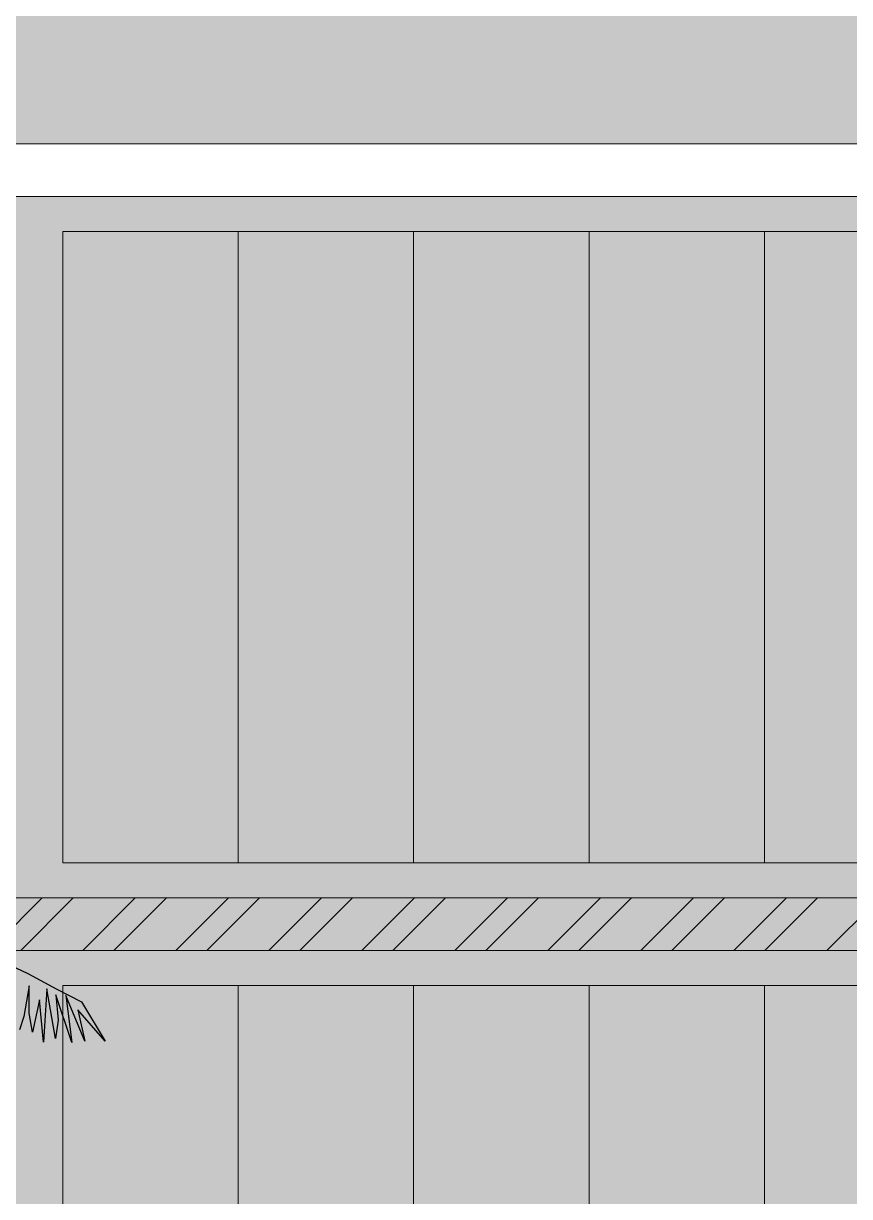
# Model space of a CAD drawing. Header units: inches. Extents: x 17 to 458, y 103 to 566.
# Drawn here: x 21.95 to 26.66, y 240.47 to 247.16 of the extents above; entities that cross this region are included whole.
import ezdxf

# ---------------------------------------------------------------- set-up
doc = ezdxf.new("R2010")
doc.units = ezdxf.units.IN
doc.header["$MEASUREMENT"] = 0
for name, color, linetype in [('PLANT', 100, 'Continuous'), ('TILE', 12, 'Continuous'), ('TREE', 94, 'Continuous')]:
    doc.layers.add(name, color=color, linetype=linetype)

# ---------------------------------------------------------------- blocks, each defined once
blk = doc.blocks.new('A$C6227582D')
at = {"layer": 'TREE'}
for p, q in [((0.8617, 4.6685), (0.4416, 4.4683)), ((0.4416, 4.4683), (0.2762, 4.3792)), ((0.2762, 4.3792), (0.1366, 4.308)), ((0.2835, 4.0981), (0.3326, 4.3815)), ((0.3326, 4.3815), (0.3529, 4.0776)), ((0.4347, 4.242), (0.4347, 4.3987)), ((0.4347, 4.3987), (0.4637, 4.2233)), ((0.1366, 4.308), (0, 4.0835)), ((0.1169, 4.0836), (0.225, 4.3438)), ((0.1917, 4.076), (0.2826, 4.3466)), ((0.225, 4.3438), (0.1917, 4.076)), ((0.2826, 4.3466), (0.268, 4.2036)), ((0.3529, 4.0776), (0.3757, 4.3184)), ((0.3757, 4.3184), (0.4143, 4.1339)), ((0, 4.0835), (0.1567, 4.2617)), ((0.1567, 4.2617), (0.1169, 4.0836)), ((0.4143, 4.1339), (0.4347, 4.242)), ((0.4637, 4.2233), (0.4891, 4.1476)), ((0.268, 4.2036), (0.2835, 4.0981))]:
    blk.add_line(p, q, dxfattribs=at)
blk = doc.blocks.new('A$C0C57033E')
at = {"layer": 'PLANT'}
blk.add_blockref('A$C6227582D', (0, 0), dxfattribs=at)
blk = doc.blocks.new('A$C43726D92')
at = {"layer": 'PLANT', "xscale": -1}
blk.add_blockref('A$C0C57033E', (5.664, 0), dxfattribs=at)

msp = doc.modelspace()

# ---------------------------------------------------------------- hatches: boundary and pattern name
at = {"lineweight": 0, "true_color": 0xcd6928}
h = msp.add_hatch(color=32, dxfattribs=at)
h.dxf.hatch_style = 1
h.paths.add_polyline_path([(21.37465, 247.67185), (21.37465, 246.47185), (53.37465, 246.47185), (53.37465, 247.67185)])
at = {"lineweight": 0, "true_color": 0xfeeab9}
h = msp.add_hatch(color=254, dxfattribs=at)
h.dxf.hatch_style = 1
h.paths.add_polyline_path([(21.37465, 246.17185), (21.37465, 242.17185), (53.37465, 242.17185), (53.37465, 246.17185)])
h.paths.add_polyline_path([(51.17465, 242.37185), (22.17465, 242.37185), (22.17465, 245.97185), (51.17465, 245.97185)], flags=16)
h.paths.add_polyline_path([(53.37465, 241.87185), (21.37465, 241.87185), (21.37465, 237.87185), (53.37465, 237.87185)])
h.paths.add_polyline_path([(51.17465, 238.07185), (22.17465, 238.07185), (22.17465, 241.67185), (51.17465, 241.67185)], flags=16)
at = {"lineweight": 0}
h = msp.add_hatch(color=6, dxfattribs=at)
h.dxf.hatch_style = 1
h.set_gradient(color1=(173, 221, 247))
h.paths.add_polyline_path([(23.17465, 245.97185), (22.17465, 245.97185), (22.17465, 242.37185), (23.17465, 242.37185)])
h.paths.add_polyline_path([(24.17465, 245.97185), (23.17465, 245.97185), (23.17465, 242.37185), (24.17465, 242.37185)])
h.paths.add_polyline_path([(25.17465, 245.97185), (24.17465, 245.97185), (24.17465, 242.37185), (25.17465, 242.37185)])
h.paths.add_polyline_path([(26.17465, 245.97185), (25.17465, 245.97185), (25.17465, 242.37185), (26.17465, 242.37185)])
h.paths.add_polyline_path([(27.17465, 245.97185), (26.17465, 245.97185), (26.17465, 242.37185), (27.17465, 242.37185)])
h.paths.add_polyline_path([(28.17465, 245.97185), (27.17465, 245.97185), (27.17465, 242.37185), (28.17465, 242.37185)])
h.paths.add_polyline_path([(29.17465, 245.97185), (28.17465, 245.97185), (28.17465, 242.37185), (29.17465, 242.37185)])
h.paths.add_polyline_path([(30.17465, 245.97185), (29.17465, 245.97185), (29.17465, 242.37185), (30.17465, 242.37185)])
h.paths.add_polyline_path([(31.17465, 245.97185), (30.17465, 245.97185), (30.17465, 242.37185), (31.17465, 242.37185)])
h.paths.add_polyline_path([(32.17465, 245.97185), (31.17465, 245.97185), (31.17465, 242.37185), (32.17465, 242.37185)])
h.paths.add_polyline_path([(33.17465, 245.97185), (32.17465, 245.97185), (32.17465, 242.37185), (33.17465, 242.37185)])
h.paths.add_polyline_path([(34.17465, 245.97185), (33.17465, 245.97185), (33.17465, 242.37185), (34.17465, 242.37185)])
h.paths.add_polyline_path([(35.17465, 245.97185), (34.17465, 245.97185), (34.17465, 242.37185), (35.17465, 242.37185)])
h.paths.add_polyline_path([(36.17465, 245.97185), (35.17465, 245.97185), (35.17465, 242.37185), (36.17465, 242.37185)])
h.paths.add_polyline_path([(37.17465, 245.97185), (36.17465, 245.97185), (36.17465, 242.37185), (37.17465, 242.37185)])
h.paths.add_polyline_path([(38.17465, 245.97185), (37.17465, 245.97185), (37.17465, 242.37185), (38.17465, 242.37185)])
h.paths.add_polyline_path([(39.17465, 245.97185), (38.17465, 245.97185), (38.17465, 242.37185), (39.17465, 242.37185)])
h.paths.add_polyline_path([(40.17465, 245.97185), (39.17465, 245.97185), (39.17465, 242.37185), (40.17465, 242.37185)])
h.paths.add_polyline_path([(41.17465, 245.97185), (40.17465, 245.97185), (40.17465, 242.37185), (41.17465, 242.37185)])
h.paths.add_polyline_path([(42.17465, 245.97185), (41.17465, 245.97185), (41.17465, 242.37185), (42.17465, 242.37185)])
h.paths.add_polyline_path([(43.17465, 245.97185), (42.17465, 245.97185), (42.17465, 242.37185), (43.17465, 242.37185)])
h.paths.add_polyline_path([(44.17465, 245.97185), (43.17465, 245.97185), (43.17465, 242.37185), (44.17465, 242.37185)])
h.paths.add_polyline_path([(45.17465, 245.97185), (44.17465, 245.97185), (44.17465, 242.37185), (45.17465, 242.37185)])
h.paths.add_polyline_path([(46.17465, 245.97185), (45.17465, 245.97185), (45.17465, 242.37185), (46.17465, 242.37185)])
h.paths.add_polyline_path([(47.17465, 245.97185), (46.17465, 245.97185), (46.17465, 242.37185), (47.17465, 242.37185)])
h.paths.add_polyline_path([(48.17465, 245.97185), (47.17465, 245.97185), (47.17465, 242.37185), (48.17465, 242.37185)])
h.paths.add_polyline_path([(49.17465, 245.97185), (48.17465, 245.97185), (48.17465, 242.37185), (49.17465, 242.37185)])
h.paths.add_polyline_path([(50.17465, 245.97185), (49.17465, 245.97185), (49.17465, 242.37185), (50.17465, 242.37185)])
h.paths.add_polyline_path([(51.17465, 245.97185), (50.17465, 245.97185), (50.17465, 242.37185), (51.17465, 242.37185)])
at = {"lineweight": 0, "true_color": 0xcd6928}
h = msp.add_hatch(color=32, dxfattribs=at)
h.dxf.hatch_style = 1
h.paths.add_polyline_path([(53.37465, 242.17185), (21.37465, 242.17185), (21.37465, 241.87185), (53.37465, 241.87185)])
at = {"lineweight": 0, "true_color": 0xf8d731}
h = msp.add_hatch(dxfattribs=at)
h.set_pattern_fill('ANSI32', color=40)
h.set_pattern_definition([(45, (-94.7438, 221.89033), (-0.265165, 0.265165), []), (45, (-94.56704, 221.89033), (-0.265165, 0.265165), [])])
h.paths.add_polyline_path([(53.37465, 237.87185), (21.37465, 237.87185), (21.37465, 237.27185), (53.37465, 237.27185)])
h.paths.add_polyline_path([(53.37465, 242.17185), (21.72547, 242.17185), (21.74039, 242.14969), (21.71974, 242.17185), (21.63553, 242.17185), (21.67201, 242.10358), (21.62446, 242.17185), (21.58244, 242.17185), (21.57642, 242.12599), (21.5488, 242.17185), (21.49644, 242.17185), (21.50254, 242.09567), (21.46832, 242.17185), (21.41449, 242.17185), (21.41793, 242.08545), (21.39441, 242.17185), (21.37465, 242.17185), (21.37465, 241.98703), (21.41308, 241.97909), (21.55523, 241.9404), (21.69905, 241.87185), (53.37465, 241.87185)])
at = {"lineweight": 0}
h = msp.add_hatch(color=6, dxfattribs=at)
h.dxf.hatch_style = 1
h.set_gradient(color1=(173, 221, 247))
h.paths.add_polyline_path([(23.17465, 241.67185), (22.17465, 241.67185), (22.17465, 238.07185), (23.17465, 238.07185)])
h.paths.add_polyline_path([(24.17465, 241.67185), (23.17465, 241.67185), (23.17465, 238.07185), (24.17465, 238.07185)])
h.paths.add_polyline_path([(25.17465, 241.67185), (24.17465, 241.67185), (24.17465, 238.07185), (25.17465, 238.07185)])
h.paths.add_polyline_path([(26.17465, 241.67185), (25.17465, 241.67185), (25.17465, 238.07185), (26.17465, 238.07185)])
h.paths.add_polyline_path([(27.17465, 241.67185), (26.17465, 241.67185), (26.17465, 238.07185), (27.17465, 238.07185)])
h.paths.add_polyline_path([(28.17465, 241.67185), (27.17465, 241.67185), (27.17465, 238.07185), (28.17465, 238.07185)])
h.paths.add_polyline_path([(29.17465, 241.67185), (28.17465, 241.67185), (28.17465, 238.07185), (29.17465, 238.07185)])
h.paths.add_polyline_path([(30.17465, 241.67185), (29.17465, 241.67185), (29.17465, 238.07185), (30.17465, 238.07185)])
h.paths.add_polyline_path([(31.17465, 241.67185), (30.17465, 241.67185), (30.17465, 238.07185), (31.17465, 238.07185)])
h.paths.add_polyline_path([(32.17465, 241.67185), (31.17465, 241.67185), (31.17465, 238.07185), (32.17465, 238.07185)])
h.paths.add_polyline_path([(33.17465, 241.67185), (32.17465, 241.67185), (32.17465, 238.07185), (33.17465, 238.07185)])
h.paths.add_polyline_path([(34.17465, 241.67185), (33.17465, 241.67185), (33.17465, 238.07185), (34.17465, 238.07185)])
h.paths.add_polyline_path([(35.17465, 241.67185), (34.17465, 241.67185), (34.17465, 238.07185), (35.17465, 238.07185)])
h.paths.add_polyline_path([(36.17465, 241.67185), (35.17465, 241.67185), (35.17465, 238.07185), (36.17465, 238.07185)])
h.paths.add_polyline_path([(37.17465, 241.67185), (36.17465, 241.67185), (36.17465, 238.07185), (37.17465, 238.07185)])
h.paths.add_polyline_path([(38.17465, 241.67185), (37.17465, 241.67185), (37.17465, 238.07185), (38.17465, 238.07185)])
h.paths.add_polyline_path([(39.17465, 241.67185), (38.17465, 241.67185), (38.17465, 238.07185), (39.17465, 238.07185)])
h.paths.add_polyline_path([(40.17465, 241.67185), (39.17465, 241.67185), (39.17465, 238.07185), (40.17465, 238.07185)])
h.paths.add_polyline_path([(41.17465, 241.67185), (40.17465, 241.67185), (40.17465, 238.07185), (41.17465, 238.07185)])
h.paths.add_polyline_path([(42.17465, 241.67185), (41.17465, 241.67185), (41.17465, 238.07185), (42.17465, 238.07185)])
h.paths.add_polyline_path([(43.17465, 241.67185), (42.17465, 241.67185), (42.17465, 238.07185), (43.17465, 238.07185)])
h.paths.add_polyline_path([(44.17465, 241.67185), (43.17465, 241.67185), (43.17465, 238.07185), (44.17465, 238.07185)])
h.paths.add_polyline_path([(45.17465, 241.67185), (44.17465, 241.67185), (44.17465, 238.07185), (45.17465, 238.07185)])
h.paths.add_polyline_path([(46.17465, 241.67185), (45.17465, 241.67185), (45.17465, 238.07185), (46.17465, 238.07185)])
h.paths.add_polyline_path([(47.17465, 241.67185), (46.17465, 241.67185), (46.17465, 238.07185), (47.17465, 238.07185)])
h.paths.add_polyline_path([(48.17465, 241.67185), (47.17465, 241.67185), (47.17465, 238.07185), (48.17465, 238.07185)])
h.paths.add_polyline_path([(49.17465, 241.67185), (48.17465, 241.67185), (48.17465, 238.07185), (49.17465, 238.07185)])
h.paths.add_polyline_path([(50.17465, 241.67185), (49.17465, 241.67185), (49.17465, 238.07185), (50.17465, 238.07185)])
h.paths.add_polyline_path([(51.17465, 241.67185), (50.17465, 241.67185), (50.17465, 238.07185), (51.17465, 238.07185)])

# ---------------------------------------------------------------- linework, layer by layer
at = {"color": 6, "lineweight": 0}
for p, q in [((21.37465, 246.47185), (53.37465, 246.47185)), ((21.37465, 246.17185), (53.37465, 246.17185)), ((22.17465, 245.97185), (51.17465, 245.97185)), ((22.17465, 242.37185), (51.17465, 242.37185)), ((21.37465, 242.17185), (53.37465, 242.17185)), ((21.37465, 241.87185), (53.37465, 241.87185)), ((22.17465, 241.67185), (51.17465, 241.67185))]:
    msp.add_line(p, q, dxfattribs=at)
at = {"lineweight": 0}
for p, q in [((22.17465, 245.97185), (22.17465, 242.37185)), ((23.17465, 245.97185), (23.17465, 242.37185)), ((24.17465, 245.97185), (24.17465, 242.37185)), ((25.17465, 245.97185), (25.17465, 242.37185)), ((26.17465, 245.97185), (26.17465, 242.37185)), ((22.17465, 241.67185), (22.17465, 238.07185)), ((23.17465, 241.67185), (23.17465, 238.07185)), ((24.17465, 241.67185), (24.17465, 238.07185)), ((25.17465, 241.67185), (25.17465, 238.07185)), ((26.17465, 241.67185), (26.17465, 238.07185))]:
    msp.add_line(p, q, dxfattribs=at)

# ---------------------------------------------------------------- block references
at = {"layer": 'TILE', "lineweight": 0}
msp.add_blockref('A$C43726D92', (16.75293, 237.27185), dxfattribs=at)

doc.saveas('drawing.dxf')
